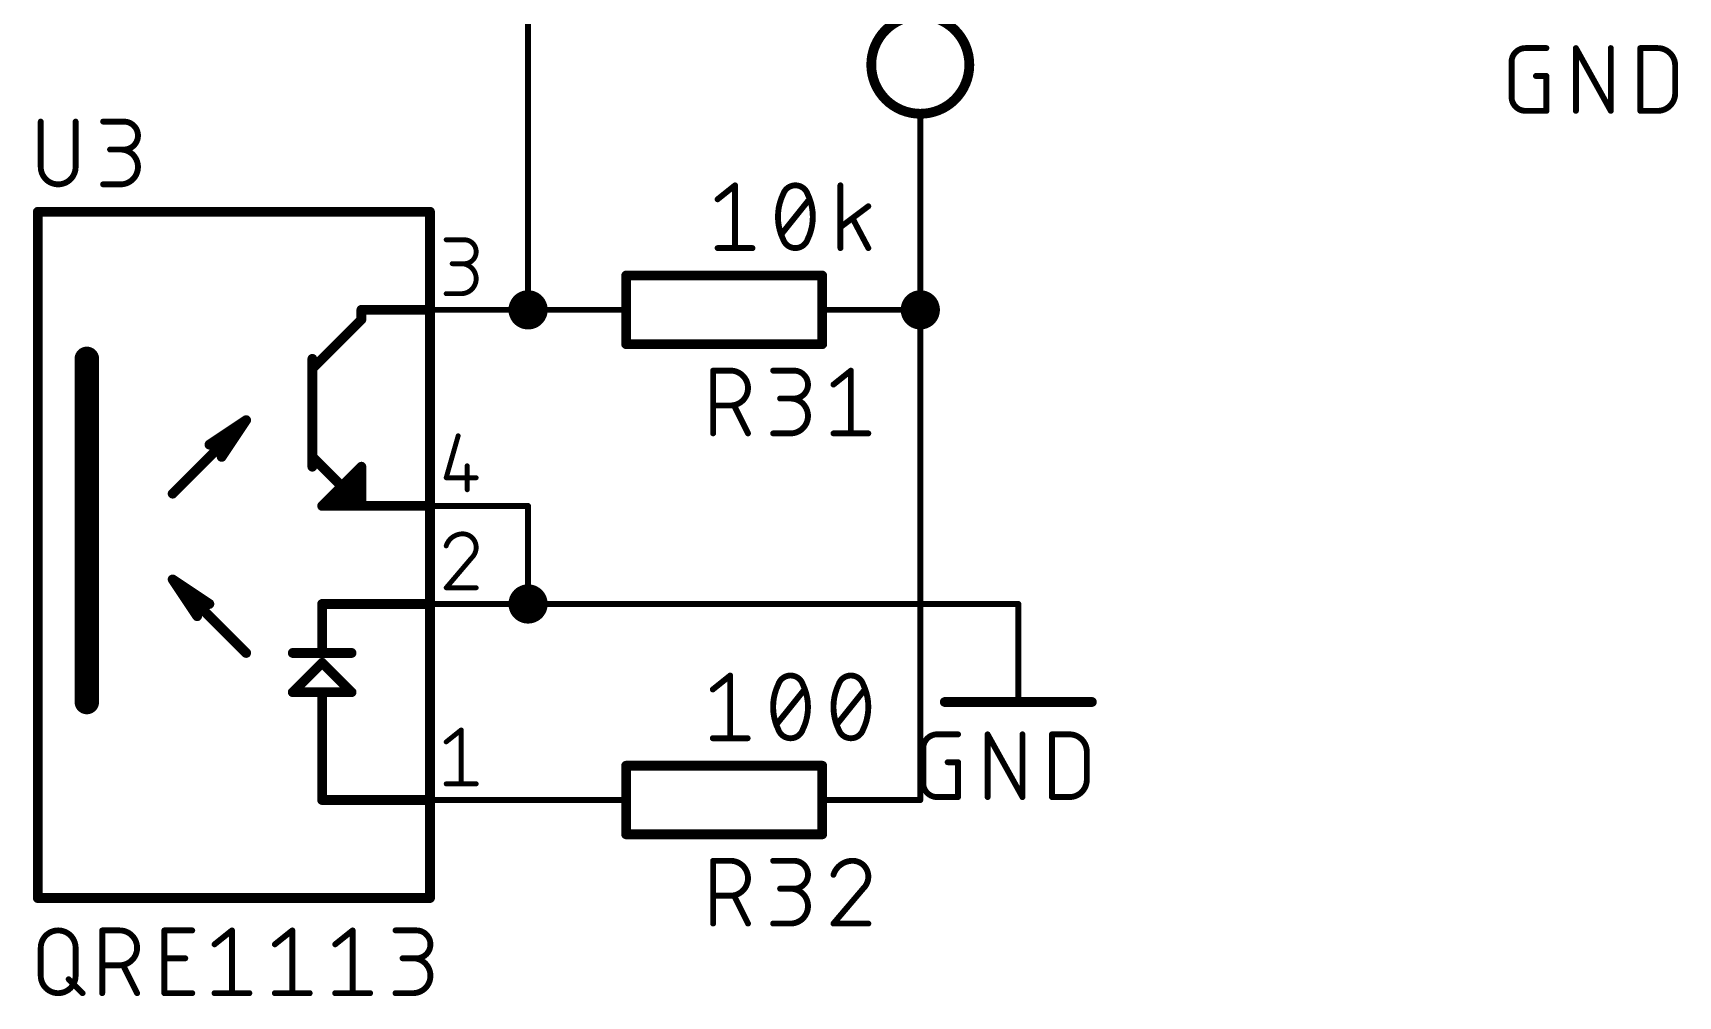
# Model space of a CAD drawing. Extents: x 2.4 to 52.3, y 10.2 to 96.4.
# Drawn here: x 2.41 to 45.03, y 10.16 to 35.12 of the extents above; entities that cross this region are included whole.
import ezdxf

# ---------------------------------------------------------------- set-up
doc = ezdxf.new("R2010")
doc.units = 0
for name, color, linetype in [('91', 122, 'CONTINUOUS'), ('94', 12, 'CONTINUOUS'), ('95', 251, 'CONTINUOUS'), ('96', 251, 'CONTINUOUS')]:
    doc.layers.add(name, color=color, linetype=linetype)

msp = doc.modelspace()

# ---------------------------------------------------------------- linework, layer by layer
at = {"layer": '91', "const_width": 0.1524}
for points in [[(15.24, 27.94), (15.24, 43.18)], [(25.4, 27.94), (25.4, 30.48)], [(25.4, 15.24), (25.4, 27.94)], [(15.24, 22.86), (15.24, 20.32)], [(15.24, 20.32), (27.94, 20.32)]]:
    msp.add_lwpolyline(points, dxfattribs=at)
at = {"layer": '91'}
for points, const_width in [([(25.4381, 30.48, 1), (25.3619, 30.48)], 0.0762), ([(15.24, 27.686, 1), (15.24, 28.194, 1), (15.24, 27.686)], 0.508), ([(25.4, 27.686, 1), (25.4, 28.194, 1), (25.4, 27.686)], 0.508), ([(15.2019, 27.94, 1), (15.2781, 27.94)], 0.0762), ([(25.4381, 27.94, 1), (25.3619, 27.94)], 0.0762), ([(25.3619, 27.94, 1), (25.4381, 27.94)], 0.0762), ([(15.2781, 22.86, 1), (15.2019, 22.86)], 0.0762), ([(15.24, 20.066, 1), (15.24, 20.574, 1), (15.24, 20.066)], 0.508), ([(15.24, 20.3581, 1), (15.24, 20.2819)], 0.0762), ([(15.2019, 20.32, 1), (15.2781, 20.32)], 0.0762), ([(27.94, 20.2819, 1), (27.94, 20.3581)], 0.0762), ([(25.3619, 15.24, 1), (25.4381, 15.24)], 0.0762)]:
    msp.add_lwpolyline(points, format="xyb", dxfattribs=dict(at, const_width=const_width))
at = {"layer": '94'}
for points, const_width in [([(25.4, 33.02, 1), (25.4, 35.56, 1), (25.4, 33.02)], 0.254), ([(25.4381, 33.02, 1), (25.3619, 33.02)], 0.0762), ([(2.54, 30.5435, 1), (2.54, 30.4165)], 0.127), ([(2.6035, 30.48, 1), (2.4765, 30.48)], 0.127), ([(12.7635, 30.48, 1), (12.6365, 30.48)], 0.127), ([(12.7, 30.4165, 1), (12.7, 30.5435)], 0.127), ([(25.3619, 30.48, 1), (25.4381, 30.48)], 0.0762), ([(17.78, 28.8925, 1), (17.78, 28.7655)], 0.127), ([(17.8435, 28.829, 1), (17.7165, 28.829)], 0.127), ([(22.9235, 28.829, 1), (22.7965, 28.829)], 0.127), ([(22.86, 28.7655, 1), (22.86, 28.8925)], 0.127), ([(10.922, 28.0035, 1), (10.922, 27.8765)], 0.127), ([(10.9855, 27.94, 1), (10.8585, 27.94)], 0.127), ([(10.8585, 27.686, 1), (10.9855, 27.686)], 0.127), ([(10.9669, 27.6411, 1), (10.8771, 27.7309)], 0.127), ([(12.7, 27.9781, 1), (12.7, 27.9019)], 0.0762), ([(12.7, 27.8765, 1), (12.7, 28.0035)], 0.127), ([(15.24, 27.9781, 1), (15.24, 27.9019)], 0.0762), ([(15.24, 27.9019, 1), (15.24, 27.9781)], 0.0762), ([(17.78, 27.9019, 1), (17.78, 27.9781)], 0.0762), ([(22.86, 27.9781, 1), (22.86, 27.9019)], 0.0762), ([(25.4, 27.9019, 1), (25.4, 27.9781)], 0.0762), ([(3.9688, 26.67, 1), (3.6513, 26.67)], 0.3175), ([(17.78, 27.1145, 1), (17.78, 26.9875)], 0.127), ([(17.7165, 27.051, 1), (17.8435, 27.051)], 0.127), ([(22.7965, 27.051, 1), (22.9235, 27.051)], 0.127), ([(22.86, 26.9875, 1), (22.86, 27.1145)], 0.127), ([(9.7155, 26.67, 1), (9.5885, 26.67)], 0.127), ([(9.7155, 26.416, 1), (9.5885, 26.416)], 0.127), ([(9.6071, 26.4609, 1), (9.6969, 26.3711)], 0.127), ([(9.5885, 26.416, 1), (9.7155, 26.416)], 0.127), ([(7.9903, 25.0473, 1), (7.8847, 25.1177)], 0.127), ([(7.9824, 25.0376, 1), (7.8926, 25.1274)], 0.127), ([(7.9727, 25.0297, 1), (7.9023, 25.1353)], 0.127), ([(6.9498, 24.5003, 1), (7.0202, 24.3947)], 0.127), ([(7.2497, 24.1652, 1), (7.3553, 24.0948)], 0.127), ([(9.6969, 24.1749, 1), (9.6071, 24.0851)], 0.127), ([(9.7155, 24.13, 1), (9.5885, 24.13)], 0.127), ([(9.5885, 24.13, 1), (9.7155, 24.13)], 0.127), ([(9.5885, 23.876, 1), (9.7155, 23.876)], 0.127), ([(10.9855, 23.876, 1), (10.8585, 23.876)], 0.127), ([(10.9669, 23.8311, 1), (10.8771, 23.9209)], 0.127), ([(10.7129, 23.4129, 1), (10.6231, 23.3231)], 0.127), ([(10.7315, 23.368, 1), (10.6045, 23.368)], 0.127), ([(10.6231, 23.4129, 1), (10.7129, 23.3231)], 0.127), ([(10.7129, 23.3231, 1), (10.6231, 23.4129)], 0.127), ([(10.9855, 23.622, 1), (10.8585, 23.622)], 0.127), ([(10.8585, 23.622, 1), (10.9855, 23.622)], 0.127), ([(10.9669, 23.5771, 1), (10.8771, 23.6669)], 0.127), ([(5.9876, 23.2224, 1), (6.0774, 23.1326)], 0.127), ([(10.16, 23.1775, 1), (10.16, 23.0505)], 0.127), ([(10.1151, 23.1589, 1), (10.2049, 23.0691)], 0.127), ([(10.2049, 23.0691, 1), (10.1151, 23.1589)], 0.127), ([(10.4589, 23.1589, 1), (10.3691, 23.0691)], 0.127), ([(10.3691, 23.1589, 1), (10.4589, 23.0691)], 0.127), ([(10.414, 23.0505, 1), (10.414, 23.1775)], 0.127), ([(10.9855, 23.114, 1), (10.8585, 23.114)], 0.127), ([(10.8585, 23.114, 1), (10.9855, 23.114)], 0.127), ([(10.8771, 23.0691, 1), (10.9669, 23.1589)], 0.127), ([(9.906, 22.9235, 1), (9.906, 22.7965)], 0.127), ([(9.8611, 22.9049, 1), (9.9509, 22.8151)], 0.127), ([(10.668, 22.9235, 1), (10.668, 22.7965)], 0.127), ([(10.6045, 22.86, 1), (10.7315, 22.86)], 0.127), ([(10.6231, 22.8151, 1), (10.7129, 22.9049)], 0.127), ([(10.668, 22.7965, 1), (10.668, 22.9235)], 0.127), ([(10.922, 22.9235, 1), (10.922, 22.7965)], 0.127), ([(10.8585, 22.86, 1), (10.9855, 22.86)], 0.127), ([(10.8771, 22.8151, 1), (10.9669, 22.9049)], 0.127), ([(10.922, 22.7965, 1), (10.922, 22.9235)], 0.127), ([(12.7, 22.8981, 1), (12.7, 22.8219)], 0.0762), ([(12.7, 22.7965, 1), (12.7, 22.9235)], 0.127), ([(15.24, 22.8219, 1), (15.24, 22.8981)], 0.0762), ([(6.0774, 20.9999, 1), (5.9876, 20.9101)], 0.127), ([(6.0853, 20.9902, 1), (5.9797, 20.9198)], 0.127), ([(6.0677, 21.0078, 1), (5.9973, 20.9022)], 0.127), ([(6.6147, 19.9673, 1), (6.7203, 20.0377)], 0.127), ([(6.9498, 20.2672, 1), (7.0202, 20.3728)], 0.127), ([(9.9695, 20.32, 1), (9.8425, 20.32)], 0.127), ([(9.906, 20.3835, 1), (9.906, 20.2565)], 0.127), ([(12.7, 20.3581, 1), (12.7, 20.2819)], 0.0762), ([(12.7, 20.2565, 1), (12.7, 20.3835)], 0.127), ([(15.24, 20.2819, 1), (15.24, 20.3581)], 0.0762), ([(27.9781, 20.32, 1), (27.9019, 20.32)], 0.0762), ([(7.8926, 19.0051, 1), (7.9824, 19.0949)], 0.127), ([(9.144, 19.1135, 1), (9.144, 18.9865)], 0.127), ([(9.8425, 19.05, 1), (9.9695, 19.05)], 0.127), ([(9.9509, 18.8409, 1), (9.8611, 18.7511)], 0.127), ([(9.9509, 18.7511, 1), (9.8611, 18.8409)], 0.127), ([(10.668, 18.9865, 1), (10.668, 19.1135)], 0.127), ([(3.6513, 17.78, 1), (3.9688, 17.78)], 0.3175), ([(9.144, 18.0975, 1), (9.144, 17.9705)], 0.127), ([(9.0991, 18.0789, 1), (9.1889, 17.9891)], 0.127), ([(9.9695, 18.034, 1), (9.8425, 18.034)], 0.127), ([(9.906, 18.0975, 1), (9.906, 17.9705)], 0.127), ([(9.906, 17.9705, 1), (9.906, 18.0975)], 0.127), ([(10.6231, 17.9891, 1), (10.7129, 18.0789)], 0.127), ([(10.668, 17.9705, 1), (10.668, 18.0975)], 0.127), ([(26.035, 17.8435, 1), (26.035, 17.7165)], 0.127), ([(29.845, 17.7165, 1), (29.845, 17.8435)], 0.127), ([(27.9019, 17.78, 1), (27.9781, 17.78)], 0.0762), ([(17.78, 16.1925, 1), (17.78, 16.0655)], 0.127), ([(17.8435, 16.129, 1), (17.7165, 16.129)], 0.127), ([(22.9235, 16.129, 1), (22.7965, 16.129)], 0.127), ([(22.86, 16.0655, 1), (22.86, 16.1925)], 0.127), ([(9.906, 15.3035, 1), (9.906, 15.1765)], 0.127), ([(12.7, 15.1765, 1), (12.7, 15.3035)], 0.127), ([(9.8425, 15.24, 1), (9.9695, 15.24)], 0.127), ([(12.7, 15.2781, 1), (12.7, 15.2019)], 0.0762), ([(15.24, 15.2781, 1), (15.24, 15.2019)], 0.0762), ([(15.24, 15.2019, 1), (15.24, 15.2781)], 0.0762), ([(17.78, 15.2019, 1), (17.78, 15.2781)], 0.0762), ([(22.86, 15.2781, 1), (22.86, 15.2019)], 0.0762), ([(25.4, 15.2019, 1), (25.4, 15.2781)], 0.0762), ([(17.78, 14.4145, 1), (17.78, 14.2875)], 0.127), ([(17.7165, 14.351, 1), (17.8435, 14.351)], 0.127), ([(22.7965, 14.351, 1), (22.9235, 14.351)], 0.127), ([(22.86, 14.2875, 1), (22.86, 14.4145)], 0.127), ([(2.54, 12.7635, 1), (2.54, 12.6365)], 0.127), ([(12.7, 12.6365, 1), (12.7, 12.7635)], 0.127), ([(2.4765, 12.7, 1), (2.6035, 12.7)], 0.127), ([(12.6365, 12.7, 1), (12.7635, 12.7)], 0.127)]:
    msp.add_lwpolyline(points, format="xyb", dxfattribs=dict(at, const_width=const_width))
for points, const_width in [([(25.4, 30.48), (25.4, 33.02)], 0.1524), ([(2.54, 30.48), (12.7, 30.48)], 0.254), ([(2.54, 12.7), (2.54, 30.48)], 0.254), ([(12.7, 30.48), (12.7, 12.7)], 0.254), ([(22.86, 28.829), (17.78, 28.829)], 0.254), ([(17.78, 28.829), (17.78, 27.051)], 0.254), ([(22.86, 28.829), (22.86, 27.051)], 0.254), ([(10.922, 27.686), (9.652, 26.416)], 0.254), ([(12.7, 27.94), (10.922, 27.94)], 0.254), ([(10.922, 27.94), (10.922, 27.686)], 0.254), ([(15.24, 27.94), (12.7, 27.94)], 0.1524), ([(15.24, 27.94), (17.78, 27.94)], 0.1524), ([(25.4, 27.94), (22.86, 27.94)], 0.1524), ([(3.81, 26.67), (3.81, 17.78)], 0.635), ([(17.78, 27.051), (22.86, 27.051)], 0.254), ([(9.652, 26.416), (9.652, 26.67)], 0.254), ([(9.652, 26.416), (9.652, 24.13)], 0.254), ([(6.0325, 23.1775), (7.9375, 25.0825)], 0.254), ([(7.9375, 25.0825), (6.985, 24.4475)], 0.254), ([(7.9375, 25.0825), (7.3025, 24.13)], 0.254), ([(9.652, 24.13), (10.922, 22.86)], 0.254), ([(9.652, 24.13), (9.652, 23.876)], 0.254), ([(10.922, 23.876), (10.16, 23.114)], 0.254), ([(10.922, 23.622), (10.922, 23.876)], 0.254), ([(10.668, 23.368), (10.414, 23.114)], 0.254), ([(10.668, 23.368), (10.922, 23.622)], 0.254), ([(10.922, 23.114), (10.668, 23.368)], 0.254), ([(10.668, 22.86), (10.668, 23.368)], 0.254), ([(10.922, 23.114), (10.922, 23.622)], 0.254), ([(10.16, 23.114), (9.906, 22.86)], 0.254), ([(10.16, 23.114), (10.414, 23.114)], 0.254), ([(10.414, 23.114), (10.668, 22.86)], 0.254), ([(10.922, 22.86), (10.922, 23.114)], 0.254), ([(9.906, 22.86), (10.668, 22.86)], 0.254), ([(10.668, 22.86), (10.922, 22.86)], 0.254), ([(10.922, 22.86), (12.7, 22.86)], 0.254), ([(15.24, 22.86), (12.7, 22.86)], 0.1524), ([(7.9375, 19.05), (6.0325, 20.955)], 0.254), ([(6.0325, 20.955), (6.6675, 20.0025)], 0.254), ([(6.0325, 20.955), (6.985, 20.32)], 0.254), ([(9.906, 19.05), (9.906, 20.32)], 0.254), ([(9.906, 20.32), (12.7, 20.32)], 0.254), ([(15.24, 20.32), (12.7, 20.32)], 0.1524), ([(27.94, 20.32), (27.94, 17.78)], 0.1524), ([(10.668, 19.05), (9.144, 19.05)], 0.254), ([(9.906, 18.796), (9.144, 18.034)], 0.254), ([(10.668, 18.034), (9.906, 18.796)], 0.254), ([(9.906, 18.034), (9.144, 18.034)], 0.254), ([(9.906, 15.24), (9.906, 18.034)], 0.254), ([(9.906, 18.034), (10.668, 18.034)], 0.254), ([(26.035, 17.78), (29.845, 17.78)], 0.254), ([(22.86, 16.129), (17.78, 16.129)], 0.254), ([(17.78, 16.129), (17.78, 14.351)], 0.254), ([(22.86, 16.129), (22.86, 14.351)], 0.254), ([(12.7, 15.24), (9.906, 15.24)], 0.254), ([(15.24, 15.24), (12.7, 15.24)], 0.1524), ([(15.24, 15.24), (17.78, 15.24)], 0.1524), ([(25.4, 15.24), (22.86, 15.24)], 0.1524), ([(17.78, 14.351), (22.86, 14.351)], 0.254), ([(12.7, 12.7), (2.54, 12.7)], 0.254)]:
    msp.add_lwpolyline(points, dxfattribs=dict(at, const_width=const_width))
at = {"layer": '95'}
for points, const_width in [([(2.6162, 32.8168), (2.6162, 31.6428)], 0.1524), ([(3.5193, 31.6428), (3.5193, 32.8168)], 0.1524), ([(4.2314, 32.8168), (4.7733, 32.8168)], 0.1524), ([(4.7733, 32.0943), (4.412, 32.0943)], 0.1524), ([(4.2314, 31.1912), (4.683, 31.1912)], 0.1524), ([(13.1191, 29.7561), (13.5848, 29.7561)], 0.127), ([(13.5848, 29.1352), (13.2743, 29.1352)], 0.127), ([(13.1191, 28.3591), (13.5072, 28.3591)], 0.127), ([(20.0336, 24.7396), (20.0336, 26.3652)], 0.1524), ([(20.0336, 26.3652), (20.4852, 26.3652)], 0.1524), ([(21.5876, 26.3652), (22.1294, 26.3652)], 0.1524), ([(23.1507, 26.004), (23.6022, 26.3652)], 0.1524), ([(23.6022, 26.3652), (23.6022, 24.7396)], 0.1524), ([(22.1294, 25.6427), (21.7682, 25.6427)], 0.1524), ([(20.4852, 25.4621), (20.0336, 25.4621)], 0.1524), ([(20.9367, 24.7396), (20.5755, 25.4621)], 0.1524), ([(13.4295, 24.6761), (13.1191, 23.5895)], 0.127), ([(21.5876, 24.7396), (22.0391, 24.7396)], 0.1524), ([(23.1507, 24.7396), (24.0538, 24.7396)], 0.1524), ([(13.6624, 23.9), (13.6624, 23.2791)], 0.127), ([(13.1191, 23.5895), (13.8952, 23.5895)], 0.127), ([(13.7788, 21.5152), (13.1191, 20.7391)], 0.127), ([(13.1191, 20.7391), (13.8952, 20.7391)], 0.127), ([(13.1191, 16.7457), (13.5072, 17.0561)], 0.127), ([(13.5072, 17.0561), (13.5072, 15.6591)], 0.127), ([(13.1191, 15.6591), (13.8952, 15.6591)], 0.127), ([(20.0336, 12.0396), (20.0336, 13.6652)], 0.1524), ([(20.0336, 13.6652), (20.4852, 13.6652)], 0.1524), ([(21.5876, 13.6652), (22.1294, 13.6652)], 0.1524), ([(20.4852, 12.7621), (20.0336, 12.7621)], 0.1524), ([(20.9367, 12.0396), (20.5755, 12.7621)], 0.1524), ([(22.1294, 12.9427), (21.7682, 12.9427)], 0.1524), ([(23.9183, 12.9427), (23.1507, 12.0396)], 0.1524), ([(21.5876, 12.0396), (22.0391, 12.0396)], 0.1524), ([(23.1507, 12.0396), (24.0538, 12.0396)], 0.1524)]:
    msp.add_lwpolyline(points, dxfattribs=dict(at, const_width=const_width))
for points, const_width in [([(2.6543, 32.8168, 1), (2.5781, 32.8168)], 0.0762), ([(3.5574, 32.8168, 1), (3.4812, 32.8168)], 0.0762), ([(4.2314, 32.8549, 1), (4.2314, 32.7787)], 0.0762), ([(4.7733, 32.0943, 1), (4.7733, 32.8168)], 0.1524), ([(4.7733, 32.8549, 1), (4.7733, 32.7787)], 0.0762), ([(4.7733, 32.7787, 1), (4.7733, 32.8549)], 0.0762), ([(4.412, 32.1324, 1), (4.412, 32.0562)], 0.0762), ([(4.683, 31.1912, 1), (4.683, 32.0943)], 0.1524), ([(4.683, 32.1324, 1), (4.683, 32.0562)], 0.0762), ([(4.7733, 32.1324, 1), (4.7733, 32.0562)], 0.0762), ([(4.7733, 32.0562, 1), (4.7733, 32.1324)], 0.0762), ([(2.6162, 31.6428, 1), (3.5193, 31.6428)], 0.1524), ([(2.6543, 31.6428, 1), (2.5781, 31.6428)], 0.0762), ([(2.5781, 31.6428, 1), (2.6543, 31.6428)], 0.0762), ([(3.5574, 31.6428, 1), (3.4812, 31.6428)], 0.0762), ([(3.4812, 31.6428, 1), (3.5574, 31.6428)], 0.0762), ([(4.2314, 31.2293, 1), (4.2314, 31.1531)], 0.0762), ([(4.683, 31.2293, 1), (4.683, 31.1531)], 0.0762), ([(4.683, 31.1531, 1), (4.683, 31.2293)], 0.0762), ([(13.1191, 29.7878, 1), (13.1191, 29.7244)], 0.0635), ([(13.5848, 29.1352, 1), (13.5848, 29.7561)], 0.127), ([(13.5848, 29.7878, 1), (13.5848, 29.7244)], 0.0635), ([(13.5848, 29.7244, 1), (13.5848, 29.7878)], 0.0635), ([(13.2743, 29.167, 1), (13.2743, 29.1035)], 0.0635), ([(13.5072, 29.167, 1), (13.5072, 29.1035)], 0.0635), ([(13.5072, 28.3591, 1), (13.5072, 29.1352)], 0.127), ([(13.5848, 29.167, 1), (13.5848, 29.1035)], 0.0635), ([(13.5848, 29.1035, 1), (13.5848, 29.167)], 0.0635), ([(13.1191, 28.3909, 1), (13.1191, 28.3274)], 0.0635), ([(13.5072, 28.3909, 1), (13.5072, 28.3274)], 0.0635), ([(13.5072, 28.3274, 1), (13.5072, 28.3909)], 0.0635), ([(20.0717, 26.3652, 1), (19.9955, 26.3652)], 0.0762), ([(20.0336, 26.4033, 1), (20.0336, 26.3271)], 0.0762), ([(20.4852, 25.4621, 1), (20.4852, 26.3652)], 0.1524), ([(20.4852, 26.4033, 1), (20.4852, 26.3271)], 0.0762), ([(20.4852, 26.3271, 1), (20.4852, 26.4033)], 0.0762), ([(21.5876, 26.4033, 1), (21.5876, 26.3271)], 0.0762), ([(22.1294, 25.6427, 1), (22.1294, 26.3652)], 0.1524), ([(22.1294, 26.4033, 1), (22.1294, 26.3271)], 0.0762), ([(22.1294, 26.3271, 1), (22.1294, 26.4033)], 0.0762), ([(23.6403, 26.3652, 1), (23.5641, 26.3652)], 0.0762), ([(23.626, 26.3354, 1), (23.5784, 26.395)], 0.0762), ([(23.1269, 26.0337, 1), (23.1745, 25.9742)], 0.0762), ([(21.7682, 25.6808, 1), (21.7682, 25.6046)], 0.0762), ([(22.0391, 24.7396, 1), (22.0391, 25.6427)], 0.1524), ([(22.0391, 25.6808, 1), (22.0391, 25.6046)], 0.0762), ([(22.1294, 25.6808, 1), (22.1294, 25.6046)], 0.0762), ([(22.1294, 25.6046, 1), (22.1294, 25.6808)], 0.0762), ([(20.0336, 25.5002, 1), (20.0336, 25.424)], 0.0762), ([(20.4852, 25.5002, 1), (20.4852, 25.424)], 0.0762), ([(20.4852, 25.424, 1), (20.4852, 25.5002)], 0.0762), ([(20.6095, 25.4791, 1), (20.5414, 25.445)], 0.0762), ([(13.4601, 24.6674, 1), (13.399, 24.6848)], 0.0635), ([(19.9955, 24.7396, 1), (20.0717, 24.7396)], 0.0762), ([(20.9026, 24.7226, 1), (20.9708, 24.7566)], 0.0762), ([(21.5876, 24.7777, 1), (21.5876, 24.7015)], 0.0762), ([(22.0391, 24.7777, 1), (22.0391, 24.7015)], 0.0762), ([(22.0391, 24.7015, 1), (22.0391, 24.7777)], 0.0762), ([(23.1507, 24.7777, 1), (23.1507, 24.7015)], 0.0762), ([(23.5641, 24.7396, 1), (23.6403, 24.7396)], 0.0762), ([(24.0538, 24.7015, 1), (24.0538, 24.7777)], 0.0762), ([(13.6941, 23.9, 1), (13.6306, 23.9)], 0.0635), ([(13.1191, 23.6213, 1), (13.1191, 23.5578)], 0.0635), ([(13.0886, 23.5983, 1), (13.1496, 23.5808)], 0.0635), ([(13.8952, 23.5578, 1), (13.8952, 23.6213)], 0.0635), ([(13.6306, 23.2791, 1), (13.6941, 23.2791)], 0.0635), ([(13.546, 22.1361, 0.3252), (13.1191, 21.8257)], 0.127), ([(13.546, 22.1679, 1), (13.546, 22.1044)], 0.0635), ([(13.8952, 21.7869, 0.4142), (13.546, 22.1361)], 0.127), ([(13.546, 22.1044, 1), (13.546, 22.1678)], 0.0635), ([(13.0889, 21.8354, 1), (13.1493, 21.8159)], 0.0635), ([(13.7788, 21.5152, 0.2053), (13.8952, 21.7869)], 0.127), ([(13.927, 21.7868, 1), (13.8635, 21.7869)], 0.0635), ([(13.8635, 21.7869, 1), (13.927, 21.7869)], 0.0635), ([(13.7569, 21.5382, 1), (13.8007, 21.4922)], 0.0635), ([(13.803, 21.4946, 1), (13.7546, 21.5358)], 0.0635), ([(13.1191, 20.7708, 1), (13.1191, 20.7074)], 0.0635), ([(13.0949, 20.7597, 1), (13.1433, 20.7185)], 0.0635), ([(13.8952, 20.7074, 1), (13.8952, 20.7708)], 0.0635), ([(13.5389, 17.0561, 1), (13.4754, 17.0561)], 0.0635), ([(13.527, 17.0313, 1), (13.4873, 17.0809)], 0.0635), ([(13.0993, 16.7704, 1), (13.1389, 16.7209)], 0.0635), ([(13.1191, 15.6909, 1), (13.1191, 15.6273)], 0.0635), ([(13.4754, 15.6591, 1), (13.5389, 15.6591)], 0.0635), ([(13.8952, 15.6273, 1), (13.8952, 15.6909)], 0.0635), ([(20.0717, 13.6652, 1), (19.9955, 13.6652)], 0.0762), ([(20.0336, 13.7033, 1), (20.0336, 13.6271)], 0.0762), ([(20.4852, 12.7621, 1), (20.4852, 13.6652)], 0.1524), ([(20.4852, 13.7033, 1), (20.4852, 13.6271)], 0.0762), ([(20.4852, 13.6271, 1), (20.4852, 13.7033)], 0.0762), ([(21.5876, 13.7033, 1), (21.5876, 13.6271)], 0.0762), ([(22.1294, 12.9427, 1), (22.1294, 13.6652)], 0.1524), ([(22.1294, 13.7033, 1), (22.1294, 13.6271)], 0.0762), ([(22.1294, 13.6271, 1), (22.1294, 13.7033)], 0.0762), ([(23.6474, 13.6652, 0.3252), (23.1507, 13.304)], 0.1524), ([(24.0538, 13.2588, 0.4142), (23.6474, 13.6652)], 0.1524), ([(23.6474, 13.7033, 1), (23.6474, 13.6271)], 0.0762), ([(23.6474, 13.6271, 1), (23.6474, 13.7033)], 0.0762), ([(23.1144, 13.3157, 1), (23.1869, 13.2922)], 0.0762), ([(23.9183, 12.9427, 0.2053), (24.0538, 13.2588)], 0.1524), ([(24.0919, 13.2588, 1), (24.0157, 13.2588)], 0.0762), ([(24.0157, 13.2588, 1), (24.0919, 13.2588)], 0.0762), ([(20.0336, 12.8002, 1), (20.0336, 12.724)], 0.0762), ([(20.4852, 12.8002, 1), (20.4852, 12.724)], 0.0762), ([(20.4852, 12.724, 1), (20.4852, 12.8002)], 0.0762), ([(20.6095, 12.7791, 1), (20.5414, 12.745)], 0.0762), ([(21.7682, 12.9808, 1), (21.7682, 12.9046)], 0.0762), ([(22.0391, 12.0396, 1), (22.0391, 12.9427)], 0.1524), ([(22.0391, 12.9808, 1), (22.0391, 12.9046)], 0.0762), ([(22.1294, 12.9808, 1), (22.1294, 12.9046)], 0.0762), ([(22.1294, 12.9046, 1), (22.1294, 12.9808)], 0.0762), ([(23.8921, 12.9703, 1), (23.9446, 12.9151)], 0.0762), ([(23.9474, 12.918, 1), (23.8893, 12.9674)], 0.0762), ([(19.9955, 12.0396, 1), (20.0717, 12.0396)], 0.0762), ([(20.9026, 12.0226, 1), (20.9708, 12.0566)], 0.0762), ([(21.5876, 12.0777, 1), (21.5876, 12.0015)], 0.0762), ([(22.0391, 12.0777, 1), (22.0391, 12.0015)], 0.0762), ([(22.0391, 12.0015, 1), (22.0391, 12.0777)], 0.0762), ([(23.1507, 12.0777, 1), (23.1507, 12.0015)], 0.0762), ([(23.1217, 12.0643, 1), (23.1797, 12.0149)], 0.0762), ([(24.0538, 12.0015, 1), (24.0538, 12.0777)], 0.0762)]:
    msp.add_lwpolyline(points, format="xyb", dxfattribs=dict(at, const_width=const_width))
at = {"layer": '96'}
for points, const_width in [([(41.0774, 34.7218, 0.4142), (40.7162, 34.3606)], 0.1524), ([(41.0774, 34.7599, 1), (41.0774, 34.6837)], 0.0762), ([(41.0774, 34.6837, 1), (41.0774, 34.7599)], 0.0762), ([(41.6193, 34.6837, 1), (41.6193, 34.7599)], 0.0762), ([(42.4216, 34.7218, 1), (42.3454, 34.7218)], 0.0762), ([(42.4168, 34.7403, 1), (42.3502, 34.7033)], 0.0762), ([(43.3247, 34.7218, 1), (43.2485, 34.7218)], 0.0762), ([(44.089, 34.7218, 1), (44.0128, 34.7218)], 0.0762), ([(44.0509, 34.7599, 1), (44.0509, 34.6837)], 0.0762), ([(44.954, 34.2702, 0.4142), (44.5024, 34.7218)], 0.1524), ([(44.5024, 34.7599, 1), (44.5024, 34.6837)], 0.0762), ([(44.5024, 34.6837, 1), (44.5024, 34.7599)], 0.0762), ([(40.7543, 34.3606, 1), (40.6781, 34.3606)], 0.0762), ([(40.6781, 34.3606, 1), (40.7543, 34.3606)], 0.0762), ([(44.9921, 34.2702, 1), (44.9159, 34.2702)], 0.0762), ([(44.9159, 34.2702, 1), (44.9921, 34.2702)], 0.0762), ([(41.3484, 34.0374, 1), (41.3484, 33.9612)], 0.0762), ([(41.6574, 33.9993, 1), (41.5812, 33.9993)], 0.0762), ([(41.6193, 33.9612, 1), (41.6193, 34.0374)], 0.0762), ([(40.7162, 33.4574, 0.4142), (41.0774, 33.0962)], 0.1524), ([(40.7543, 33.4574, 1), (40.6781, 33.4574)], 0.0762), ([(40.6781, 33.4574, 1), (40.7543, 33.4574)], 0.0762), ([(44.5024, 33.0962, 0.4142), (44.954, 33.5478)], 0.1524), ([(44.9921, 33.5478, 1), (44.9159, 33.5478)], 0.0762), ([(44.9159, 33.5478, 1), (44.9921, 33.5478)], 0.0762), ([(41.0774, 33.1343, 1), (41.0774, 33.0581)], 0.0762), ([(41.0774, 33.0581, 1), (41.0774, 33.1343)], 0.0762), ([(41.5812, 33.0962, 1), (41.6574, 33.0962)], 0.0762), ([(41.6193, 33.0581, 1), (41.6193, 33.1343)], 0.0762), ([(42.3454, 33.0962, 1), (42.4216, 33.0962)], 0.0762), ([(43.2485, 33.0962, 1), (43.3247, 33.0962)], 0.0762), ([(43.2533, 33.0777, 1), (43.3199, 33.1147)], 0.0762), ([(44.0509, 33.1343, 1), (44.0509, 33.0581)], 0.0762), ([(44.0128, 33.0962, 1), (44.089, 33.0962)], 0.0762), ([(44.5024, 33.1343, 1), (44.5024, 33.0581)], 0.0762), ([(44.5024, 33.0581, 1), (44.5024, 33.1343)], 0.0762), ([(20.6396, 31.1658, 1), (20.5634, 31.1658)], 0.0762), ([(20.6253, 31.136, 1), (20.5777, 31.1956)], 0.0762), ([(22.1647, 31.1658, 0.3205), (21.8486, 30.94)], 0.1524), ([(22.4808, 30.94, 0.3205), (22.1647, 31.1658)], 0.1524), ([(22.1647, 31.2039, 1), (22.1647, 31.1277)], 0.0762), ([(22.1647, 31.1277, 1), (22.1647, 31.2039)], 0.0762), ([(23.3694, 31.1658, 1), (23.2932, 31.1658)], 0.0762), ([(20.1262, 30.8343, 1), (20.1738, 30.7748)], 0.0762), ([(21.8486, 30.94, 0.1139), (21.7131, 30.353)], 0.1524), ([(21.8125, 30.9524, 1), (21.8846, 30.9277)], 0.0762), ([(21.8828, 30.9233, 1), (21.8143, 30.9567)], 0.0762), ([(22.515, 30.9567, 1), (22.4465, 30.9233)], 0.0762), ([(22.6162, 30.353, 0.1139), (22.4808, 30.94)], 0.1524), ([(22.4447, 30.9277, 1), (22.5168, 30.9524)], 0.0762), ([(22.5557, 30.7808, 1), (22.4962, 30.8284)], 0.0762), ([(24.0767, 30.5935, 1), (24.0309, 30.6544)], 0.0762), ([(21.7131, 30.353, 0.1139), (21.8486, 29.766)], 0.1524), ([(21.7512, 30.353, 1), (21.675, 30.353)], 0.0762), ([(21.675, 30.353, 1), (21.7512, 30.353)], 0.0762), ([(22.4808, 29.766, 0.1139), (22.6162, 30.353)], 0.1524), ([(22.6543, 30.353, 1), (22.5781, 30.353)], 0.0762), ([(22.5781, 30.353, 1), (22.6543, 30.353)], 0.0762), ([(23.6811, 30.3257, 1), (23.6137, 30.29)], 0.0762), ([(21.7737, 29.9252, 1), (21.8332, 29.8776)], 0.0762), ([(21.8846, 29.7783, 1), (21.8125, 29.7536)], 0.0762), ([(21.8486, 29.766, 0.3205), (22.1647, 29.5402)], 0.1524), ([(22.1647, 29.5402, 0.3205), (22.4808, 29.766)], 0.1524), ([(22.5168, 29.7536, 1), (22.4447, 29.7783)], 0.0762), ([(23.3085, 30.1125, 1), (23.3542, 30.0516)], 0.0762), ([(20.15, 29.5783, 1), (20.15, 29.5021)], 0.0762), ([(20.5634, 29.5402, 1), (20.6396, 29.5402)], 0.0762), ([(21.0531, 29.5021, 1), (21.0531, 29.5783)], 0.0762), ([(21.8143, 29.7493, 1), (21.8828, 29.7827)], 0.0762), ([(22.1647, 29.5783, 1), (22.1647, 29.5021)], 0.0762), ([(22.1647, 29.5021, 1), (22.1647, 29.5783)], 0.0762), ([(22.4465, 29.7827, 1), (22.515, 29.7493)], 0.0762), ([(23.2932, 29.5402, 1), (23.3694, 29.5402)], 0.0762), ([(24.0201, 29.5224, 1), (24.0875, 29.558)], 0.0762), ([(20.5141, 18.4658, 1), (20.4379, 18.4658)], 0.0762), ([(20.4998, 18.436, 1), (20.4522, 18.4956)], 0.0762), ([(22.0391, 18.4658, 0.3205), (21.723, 18.24)], 0.1524), ([(22.3552, 18.24, 0.3205), (22.0391, 18.4658)], 0.1524), ([(22.0391, 18.5039, 1), (22.0391, 18.4277)], 0.0762), ([(22.0391, 18.4277, 1), (22.0391, 18.5039)], 0.0762), ([(23.6022, 18.4658, 0.3205), (23.2862, 18.24)], 0.1524), ([(23.9183, 18.24, 0.3205), (23.6022, 18.4658)], 0.1524), ([(23.6022, 18.5039, 1), (23.6022, 18.4277)], 0.0762), ([(23.6022, 18.4277, 1), (23.6022, 18.5039)], 0.0762), ([(20.0006, 18.1343, 1), (20.0482, 18.0748)], 0.0762), ([(21.723, 18.24, 0.1139), (21.5876, 17.653)], 0.1524), ([(21.687, 18.2524, 1), (21.7591, 18.2277)], 0.0762), ([(21.7573, 18.2233, 1), (21.6888, 18.2567)], 0.0762), ([(22.4907, 17.653, 0.1139), (22.3552, 18.24)], 0.1524), ([(22.3895, 18.2567, 1), (22.321, 18.2233)], 0.0762), ([(22.3192, 18.2277, 1), (22.3913, 18.2524)], 0.0762), ([(22.4301, 18.0808, 1), (22.3706, 18.1284)], 0.0762), ([(23.2862, 18.24, 0.1139), (23.1507, 17.653)], 0.1524), ([(23.2501, 18.2524, 1), (23.3222, 18.2277)], 0.0762), ([(23.3204, 18.2233, 1), (23.2519, 18.2567)], 0.0762), ([(24.0538, 17.653, 0.1139), (23.9183, 18.24)], 0.1524), ([(23.9526, 18.2567, 1), (23.8841, 18.2233)], 0.0762), ([(23.8823, 18.2277, 1), (23.9544, 18.2524)], 0.0762), ([(23.9932, 18.0808, 1), (23.9337, 18.1284)], 0.0762), ([(21.5876, 17.653, 0.1139), (21.723, 17.066)], 0.1524), ([(21.6257, 17.653, 1), (21.5495, 17.653)], 0.0762), ([(21.5495, 17.653, 1), (21.6257, 17.653)], 0.0762), ([(22.3552, 17.066, 0.1139), (22.4907, 17.653)], 0.1524), ([(22.5288, 17.653, 1), (22.4526, 17.653)], 0.0762), ([(22.4526, 17.653, 1), (22.5288, 17.653)], 0.0762), ([(23.1507, 17.653, 0.1139), (23.2862, 17.066)], 0.1524), ([(23.1888, 17.653, 1), (23.1126, 17.653)], 0.0762), ([(23.1126, 17.653, 1), (23.1888, 17.653)], 0.0762), ([(23.9183, 17.066, 0.1139), (24.0538, 17.653)], 0.1524), ([(24.0919, 17.653, 1), (24.0157, 17.653)], 0.0762), ([(24.0157, 17.653, 1), (24.0919, 17.653)], 0.0762), ([(21.6481, 17.2252, 1), (21.7076, 17.1776)], 0.0762), ([(21.723, 17.066, 0.3205), (22.0391, 16.8402)], 0.1524), ([(21.7591, 17.0783, 1), (21.687, 17.0536)], 0.0762), ([(21.6888, 17.0493, 1), (21.7573, 17.0827)], 0.0762), ([(22.0391, 16.8402, 0.3205), (22.3552, 17.066)], 0.1524), ([(22.321, 17.0827, 1), (22.3895, 17.0493)], 0.0762), ([(22.3913, 17.0536, 1), (22.3192, 17.0783)], 0.0762), ([(23.2112, 17.2252, 1), (23.2708, 17.1776)], 0.0762), ([(23.3222, 17.0783, 1), (23.2501, 17.0536)], 0.0762), ([(23.2862, 17.066, 0.3205), (23.6022, 16.8402)], 0.1524), ([(23.2519, 17.0493, 1), (23.3204, 17.0827)], 0.0762), ([(23.6022, 16.8402, 0.3205), (23.9183, 17.066)], 0.1524), ([(23.8841, 17.0827, 1), (23.9526, 17.0493)], 0.0762), ([(23.9544, 17.0536, 1), (23.8823, 17.0783)], 0.0762), ([(20.0244, 16.8783, 1), (20.0244, 16.8021)], 0.0762), ([(20.4379, 16.8402, 1), (20.5141, 16.8402)], 0.0762), ([(20.9276, 16.8021, 1), (20.9276, 16.8783)], 0.0762), ([(22.0391, 16.8783, 1), (22.0391, 16.8021)], 0.0762), ([(22.0391, 16.8021, 1), (22.0391, 16.8783)], 0.0762), ([(23.6022, 16.8783, 1), (23.6022, 16.8021)], 0.0762), ([(23.6022, 16.8021, 1), (23.6022, 16.8783)], 0.0762), ([(25.8374, 16.9418, 0.4142), (25.4762, 16.5806)], 0.1524), ([(25.5143, 16.5806, 1), (25.4381, 16.5806)], 0.0762), ([(25.8374, 16.9799, 1), (25.8374, 16.9037)], 0.0762), ([(25.8374, 16.9037, 1), (25.8374, 16.9799)], 0.0762), ([(26.3793, 16.9037, 1), (26.3793, 16.9799)], 0.0762), ([(27.1816, 16.9418, 1), (27.1054, 16.9418)], 0.0762), ([(27.1768, 16.9603, 1), (27.1102, 16.9233)], 0.0762), ([(28.0847, 16.9418, 1), (28.0085, 16.9418)], 0.0762), ([(28.849, 16.9418, 1), (28.7728, 16.9418)], 0.0762), ([(28.8109, 16.9799, 1), (28.8109, 16.9037)], 0.0762), ([(29.714, 16.4902, 0.4142), (29.2624, 16.9418)], 0.1524), ([(29.2624, 16.9799, 1), (29.2624, 16.9037)], 0.0762), ([(29.2624, 16.9037, 1), (29.2624, 16.9799)], 0.0762), ([(25.4381, 16.5806, 1), (25.5143, 16.5806)], 0.0762), ([(26.1084, 16.2574, 1), (26.1084, 16.1812)], 0.0762), ([(26.4174, 16.2193, 1), (26.3412, 16.2193)], 0.0762), ([(26.3793, 16.1812, 1), (26.3793, 16.2574)], 0.0762), ([(29.7521, 16.4902, 1), (29.6759, 16.4902)], 0.0762), ([(29.6759, 16.4902, 1), (29.7521, 16.4902)], 0.0762), ([(29.2624, 15.3162, 0.4142), (29.714, 15.7678)], 0.1524), ([(29.7521, 15.7678, 1), (29.6759, 15.7678)], 0.0762), ([(29.6759, 15.7678, 1), (29.7521, 15.7678)], 0.0762), ([(25.4762, 15.6774, 0.4142), (25.8374, 15.3162)], 0.1524), ([(25.5143, 15.6774, 1), (25.4381, 15.6774)], 0.0762), ([(25.4381, 15.6774, 1), (25.5143, 15.6774)], 0.0762), ([(25.8374, 15.3543, 1), (25.8374, 15.2781)], 0.0762), ([(25.8374, 15.2781, 1), (25.8374, 15.3543)], 0.0762), ([(26.3412, 15.3162, 1), (26.4174, 15.3162)], 0.0762), ([(26.3793, 15.2781, 1), (26.3793, 15.3543)], 0.0762), ([(27.1054, 15.3162, 1), (27.1816, 15.3162)], 0.0762), ([(28.0085, 15.3162, 1), (28.0847, 15.3162)], 0.0762), ([(28.0133, 15.2977, 1), (28.0799, 15.3347)], 0.0762), ([(28.8109, 15.3543, 1), (28.8109, 15.2781)], 0.0762), ([(28.7728, 15.3162, 1), (28.849, 15.3162)], 0.0762), ([(29.2624, 15.3543, 1), (29.2624, 15.2781)], 0.0762), ([(29.2624, 15.2781, 1), (29.2624, 15.3543)], 0.0762), ([(3.5193, 11.4102, 1), (2.6162, 11.4102)], 0.1524), ([(4.2472, 11.8618, 1), (4.171, 11.8618)], 0.0762), ([(4.2091, 11.8999, 1), (4.2091, 11.8237)], 0.0762), ([(4.6606, 10.9587, 1), (4.6606, 11.8618)], 0.1524), ([(4.6606, 11.8999, 1), (4.6606, 11.8237)], 0.0762), ([(4.6606, 11.8237, 1), (4.6606, 11.8999)], 0.0762), ([(5.8562, 11.8618, 1), (5.78, 11.8618)], 0.0762), ([(5.8181, 11.8999, 1), (5.8181, 11.8237)], 0.0762), ([(6.5406, 11.8237, 1), (6.5406, 11.8999)], 0.0762), ([(7.6074, 11.8618, 1), (7.5312, 11.8618)], 0.0762), ([(7.5931, 11.832, 1), (7.5455, 11.8916)], 0.0762), ([(9.1705, 11.8618, 1), (9.0943, 11.8618)], 0.0762), ([(9.1562, 11.832, 1), (9.1086, 11.8916)], 0.0762), ([(10.7336, 11.8618, 1), (10.6574, 11.8618)], 0.0762), ([(10.7193, 11.832, 1), (10.6717, 11.8916)], 0.0762), ([(11.8071, 11.8999, 1), (11.8071, 11.8237)], 0.0762), ([(12.349, 11.1393, 1), (12.349, 11.8618)], 0.1524), ([(12.349, 11.8999, 1), (12.349, 11.8237)], 0.0762), ([(12.349, 11.8237, 1), (12.349, 11.8999)], 0.0762), ([(7.0939, 11.5303, 1), (7.1415, 11.4708)], 0.0762), ([(8.6571, 11.5303, 1), (8.7047, 11.4708)], 0.0762), ([(10.2202, 11.5303, 1), (10.2678, 11.4708)], 0.0762), ([(2.6543, 11.4102, 1), (2.5781, 11.4102)], 0.0762), ([(2.5781, 11.4102, 1), (2.6543, 11.4102)], 0.0762), ([(3.5574, 11.4102, 1), (3.4812, 11.4102)], 0.0762), ([(3.4812, 11.4102, 1), (3.5574, 11.4102)], 0.0762), ([(5.8181, 11.1774, 1), (5.8181, 11.1012)], 0.0762), ([(6.36, 11.1012, 1), (6.36, 11.1774)], 0.0762), ([(11.9877, 11.1774, 1), (11.9877, 11.1012)], 0.0762), ([(12.2587, 10.2362, 1), (12.2587, 11.1393)], 0.1524), ([(12.2587, 11.1774, 1), (12.2587, 11.1012)], 0.0762), ([(12.349, 11.1774, 1), (12.349, 11.1012)], 0.0762), ([(12.349, 11.1012, 1), (12.349, 11.1774)], 0.0762), ([(2.6162, 10.6878, 1), (3.5193, 10.6878)], 0.1524), ([(2.6543, 10.6878, 1), (2.5781, 10.6878)], 0.0762), ([(2.5781, 10.6878, 1), (2.6543, 10.6878)], 0.0762), ([(3.3656, 10.6244, 1), (3.3117, 10.5705)], 0.0762), ([(3.5574, 10.6878, 1), (3.4812, 10.6878)], 0.0762), ([(3.4812, 10.6878, 1), (3.5574, 10.6878)], 0.0762), ([(4.2091, 10.9968, 1), (4.2091, 10.9206)], 0.0762), ([(4.6606, 10.9968, 1), (4.6606, 10.9206)], 0.0762), ([(4.6606, 10.9206, 1), (4.6606, 10.9968)], 0.0762), ([(4.785, 10.9757, 1), (4.7169, 10.9416)], 0.0762), ([(3.673, 10.2093, 1), (3.7269, 10.2631)], 0.0762), ([(4.171, 10.2362, 1), (4.2472, 10.2362)], 0.0762), ([(5.0781, 10.2192, 1), (5.1462, 10.2532)], 0.0762), ([(5.8181, 10.2743, 1), (5.8181, 10.1981)], 0.0762), ([(5.78, 10.2362, 1), (5.8562, 10.2362)], 0.0762), ([(6.5406, 10.1981, 1), (6.5406, 10.2743)], 0.0762), ([(7.1177, 10.2743, 1), (7.1177, 10.1981)], 0.0762), ([(7.5312, 10.2362, 1), (7.6074, 10.2362)], 0.0762), ([(8.0208, 10.1981, 1), (8.0208, 10.2743)], 0.0762), ([(8.6809, 10.2743, 1), (8.6809, 10.1981)], 0.0762), ([(9.0943, 10.2362, 1), (9.1705, 10.2362)], 0.0762), ([(9.584, 10.1981, 1), (9.584, 10.2743)], 0.0762), ([(10.244, 10.2743, 1), (10.244, 10.1981)], 0.0762), ([(10.6574, 10.2362, 1), (10.7336, 10.2362)], 0.0762), ([(11.1471, 10.1981, 1), (11.1471, 10.2743)], 0.0762), ([(11.8071, 10.2743, 1), (11.8071, 10.1981)], 0.0762), ([(12.2587, 10.2743, 1), (12.2587, 10.1981)], 0.0762), ([(12.2587, 10.1981, 1), (12.2587, 10.2743)], 0.0762)]:
    msp.add_lwpolyline(points, format="xyb", dxfattribs=dict(at, const_width=const_width))
at = {"layer": '96', "const_width": 0.1524}
for points in [[(41.0774, 34.7218), (41.6193, 34.7218)], [(42.3835, 33.0962), (42.3835, 34.7218)], [(42.3835, 34.7218), (43.2866, 33.0962)], [(43.2866, 33.0962), (43.2866, 34.7218)], [(44.0509, 33.0962), (44.0509, 34.7218)], [(44.0509, 34.7218), (44.5024, 34.7218)], [(40.7162, 33.4574), (40.7162, 34.3606)], [(44.954, 34.2702), (44.954, 33.5478)], [(41.3484, 33.9993), (41.6193, 33.9993)], [(41.6193, 33.9993), (41.6193, 33.0962)], [(41.6193, 33.0962), (41.0774, 33.0962)], [(44.5024, 33.0962), (44.0509, 33.0962)], [(20.15, 30.8046), (20.6015, 31.1658)], [(20.6015, 31.1658), (20.6015, 29.5402)], [(23.3313, 29.5402), (23.3313, 31.1658)], [(21.8034, 29.9014), (22.5259, 30.8046)], [(24.0538, 30.6239), (23.3313, 30.0821)], [(24.0538, 29.5402), (23.6474, 30.3078)], [(20.15, 29.5402), (21.0531, 29.5402)], [(20.0244, 18.1046), (20.476, 18.4658)], [(20.476, 18.4658), (20.476, 16.8402)], [(21.6779, 17.2014), (22.4004, 18.1046)], [(23.241, 17.2014), (23.9635, 18.1046)], [(20.0244, 16.8402), (20.9276, 16.8402)], [(25.4762, 15.6774), (25.4762, 16.5806)], [(25.8374, 16.9418), (26.3793, 16.9418)], [(27.1435, 15.3162), (27.1435, 16.9418)], [(27.1435, 16.9418), (28.0466, 15.3162)], [(28.0466, 15.3162), (28.0466, 16.9418)], [(28.8109, 15.3162), (28.8109, 16.9418)], [(28.8109, 16.9418), (29.2624, 16.9418)], [(26.1084, 16.2193), (26.3793, 16.2193)], [(26.3793, 16.2193), (26.3793, 15.3162)], [(29.714, 16.4902), (29.714, 15.7678)], [(26.3793, 15.3162), (25.8374, 15.3162)], [(29.2624, 15.3162), (28.8109, 15.3162)], [(4.2091, 10.2362), (4.2091, 11.8618)], [(4.2091, 11.8618), (4.6606, 11.8618)], [(5.8181, 10.2362), (5.8181, 11.8618)], [(5.8181, 11.8618), (6.5406, 11.8618)], [(7.1177, 11.5006), (7.5693, 11.8618)], [(7.5693, 11.8618), (7.5693, 10.2362)], [(8.6809, 11.5006), (9.1324, 11.8618)], [(9.1324, 11.8618), (9.1324, 10.2362)], [(10.244, 11.5006), (10.6955, 11.8618)], [(10.6955, 11.8618), (10.6955, 10.2362)], [(11.8071, 11.8618), (12.349, 11.8618)], [(2.6162, 10.6878), (2.6162, 11.4102)], [(3.5193, 11.4102), (3.5193, 10.6878)], [(5.8181, 11.1393), (6.36, 11.1393)], [(12.349, 11.1393), (11.9877, 11.1393)], [(3.3387, 10.5974), (3.6999, 10.2362)], [(4.6606, 10.9587), (4.2091, 10.9587)], [(5.1122, 10.2362), (4.7509, 10.9587)], [(6.5406, 10.2362), (5.8181, 10.2362)], [(7.1177, 10.2362), (8.0208, 10.2362)], [(8.6809, 10.2362), (9.584, 10.2362)], [(10.244, 10.2362), (11.1471, 10.2362)], [(11.8071, 10.2362), (12.2587, 10.2362)]]:
    msp.add_lwpolyline(points, dxfattribs=at)

doc.saveas('drawing.dxf')
